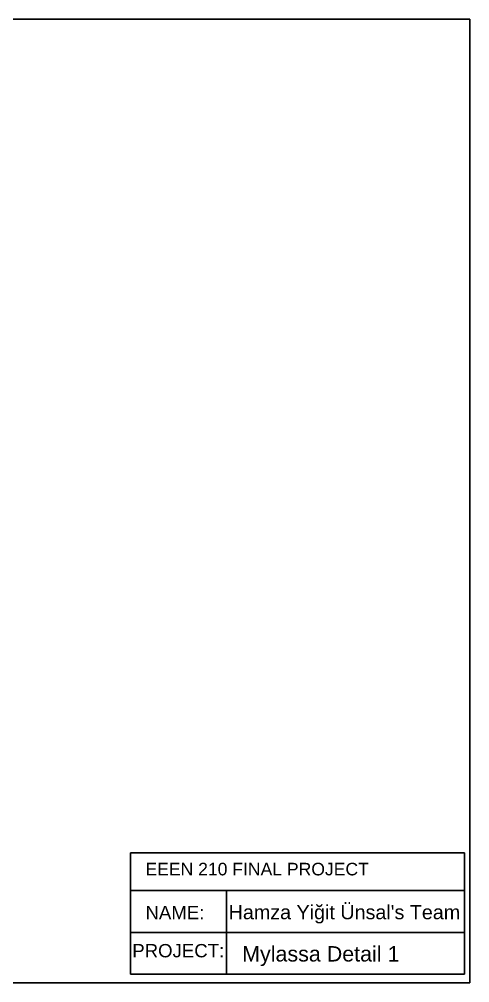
# Model space of a CAD drawing. Header units: millimetres. Extents: x 0 to 319, y 0 to 231.
# Drawn here: x 211.1 to 319, y 0 to 231 of the extents above; entities that cross this region are included whole.
import ezdxf

# ---------------------------------------------------------------- set-up
doc = ezdxf.new("R2010")
doc.units = ezdxf.units.MM
doc.layers.add('11-Template', color=30, linetype='Continuous', lineweight=30)
doc.styles.get("Standard").update_dxf_attribs({"font": 'arial.ttf'})

msp = doc.modelspace()

# ---------------------------------------------------------------- linework, layer by layer
at = {"layer": '11-Template'}
for p, q in [((237.72, 2.07), (237.72, 31.12)), ((237.72, 31.12), (317.72, 31.12)), ((317.72, 31.12), (317.72, 2.07)), ((317.72, 31.12), (317.72, 2.07)), ((237.72, 22.12), (317.72, 22.12)), ((260.7, 22.12), (260.7, 2.07)), ((237.72, 12.02), (317.72, 12.02)), ((237.72, 2.07), (317.72, 2.07))]:
    msp.add_line(p, q, dxfattribs=at)
msp.add_lwpolyline([(0, 0), (319, 0), (319, 231), (0, 231)], close=True, dxfattribs=at)

# ---------------------------------------------------------------- texts
for s, height, p in [('EEEN 210 FINAL PROJECT', 3.0107, (241.31, 25.74)), ("Hamza Yiğit Ünsal's Team", 3.3801, (261.24, 15.22)), ('NAME:', 3.192, (241.31, 15.22)), ('PROJECT:', 3.191, (238.14, 6.09)), ('Mylassa Detail 1 ', 3.6792, (264.47, 5.09))]:
    msp.add_text(s, height=height, dxfattribs=at).set_placement(p)

doc.saveas('drawing.dxf')
